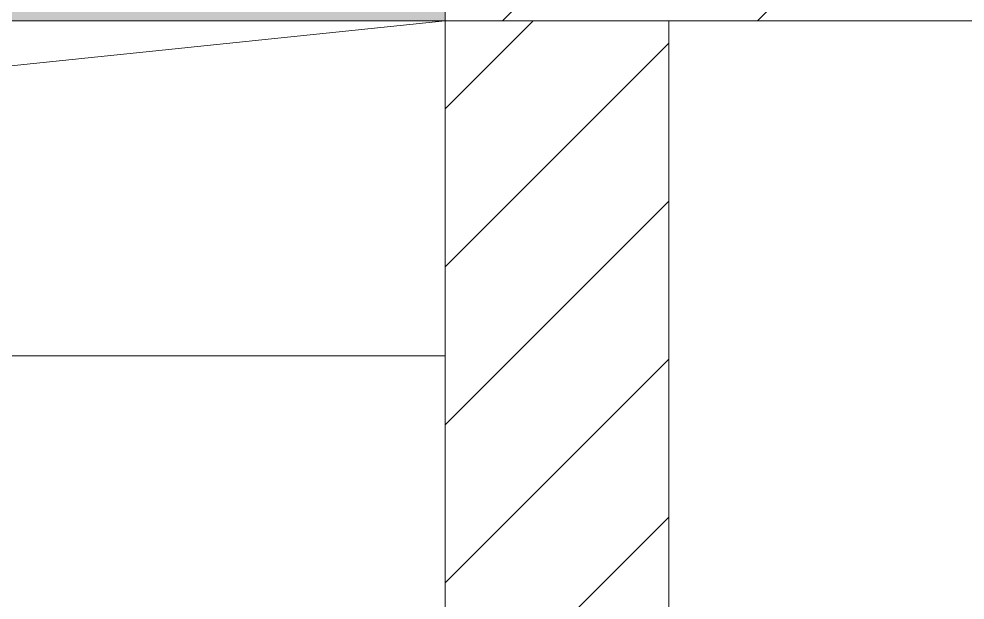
# Model space of a CAD drawing. Header units: millimetres. Extents: x -17017 to 628417, y -109036 to 199237.
# Drawn here: x 323030.1 to 323453.2, y -81291.7 to -81031.5 of the extents above; entities that cross this region are included whole.
import ezdxf

# ---------------------------------------------------------------- set-up
doc = ezdxf.new("R2010")
doc.units = ezdxf.units.MM
for name, color, linetype, lineweight in [('A-FLOR-____-OTLN', 7, 'Continuous', 9), ('A-GENM-____-OTLN', 7, 'Continuous', 9), ('A-GLAZ-____-OTLN', 7, 'Continuous', 9), ('A-WALL-____-MCUT-1', 7, 'Continuous', 9), ('A-WALL-____-PATT-1', 7, 'Continuous', 9), ('A-WALL-FNSH-MCUT-1', 7, 'Continuous', 9)]:
    doc.layers.add(name, color=color, linetype=linetype, lineweight=lineweight)
doc.layers.add('A-GLAZ-____-OTLN-1', color=7, linetype='Continuous', lineweight=9, true_color=0xc0c0c0)

# ---------------------------------------------------------------- blocks, each defined once
blk = doc.blocks.new('AR_Отверстие Ниша - Лючок-32404366-АР1_План отверстий 3 этажа в осях 1-64_А-ГГ')
at = {"layer": 'A-GLAZ-____-OTLN-1'}
blk.add_hatch(color=256, dxfattribs=at).paths.add_polyline_path([(-200, 125), (-200, -125), (200, -125), (200, 125)], flags=0)
at = {"layer": 'A-GLAZ-____-OTLN'}
for p, q in [((200, 125), (-200, 125)), ((-200, 125), (-200, -125)), ((200, -125), (200, 125)), ((-200, -125), (200, -125))]:
    blk.add_line(p, q, dxfattribs=at)
blk = doc.blocks.new('AR_Отверстие прямоугольное _в плите_ - AR_Отверстие прямоугольное _в плите_-30459225-АР1_План отверстий 3 этажа в осях 1-64_А-ГГ')
at = {"layer": 'A-GENM-____-OTLN'}
for p, q in [((-200, 75), (-200, -75)), ((-162.5, 37.5), (200, 75)), ((-200, -75), (-162.5, 37.5)), ((-200, -75), (200, -75))]:
    blk.add_line(p, q, dxfattribs=at)

msp = doc.modelspace()

# ---------------------------------------------------------------- hatches: boundary and pattern name
at = {"layer": 'A-WALL-____-PATT-1'}
h = msp.add_hatch(dxfattribs=at)
h.set_pattern_fill('FP_38', color=256, style=0, pattern_type=2)
h.set_pattern_definition([(45, (283770.7, -86863.46), (-114.04925, 114.04925), []), (45, (283884.76, -86863.46), (-114.04925, 114.04925), [201.612, -40.322, 3.353, -36.97])])
h.paths.add_polyline_path([(324420.71, -81032.41), (324420.71, -80782.41), (323220.71, -80782.41), (323220.71, -81032.41), (324408.71, -81032.41)], flags=0)
h.paths.add_polyline_path([(325120.71, -81032.41), (325120.71, -80782.41), (324820.71, -80782.41), (324820.71, -81032.41)], flags=0)
h.paths.add_polyline_path([(322820.71, -81032.41), (322820.71, -80782.41), (322620.71, -80782.41), (322620.71, -81032.41), (322641.24, -81032.41)], flags=0)
h = msp.add_hatch(dxfattribs=at)
h.set_pattern_fill('FP_5', color=256, style=0, pattern_type=2)
h.set_pattern_definition([(45, (283770.707, -86863.456), (-35.35534, 35.35534), [])])
h.paths.add_polyline_path([(323320.71, -81532.41), (323320.71, -81032.41), (323220.71, -81032.41), (323220.71, -81532.41)], flags=0)

# ---------------------------------------------------------------- linework, layer by layer
at = {"layer": 'A-FLOR-____-OTLN'}
msp.add_line((323220.71, -81182.41), (322820.71, -81182.41), dxfattribs=at)
at = {"layer": 'A-WALL-____-MCUT-1'}
msp.add_line((323220.71, -81032.41), (324420.71, -81032.41), dxfattribs=at)
at = {"layer": 'A-WALL-FNSH-MCUT-1'}
for p, q in [((323220.71, -81032.41), (323220.71, -81432.41)), ((323320.71, -81032.41), (323320.71, -81532.41))]:
    msp.add_line(p, q, dxfattribs=at)

# ---------------------------------------------------------------- block references
at = {"layer": 'A-GENM-____-OTLN'}
msp.add_blockref('AR_Отверстие прямоугольное _в плите_ - AR_Отверстие прямоугольное _в плите_-30459225-АР1_План отверстий 3 этажа в осях 1-64_А-ГГ', (323020.71, -81107.41), dxfattribs=at)
at = {"layer": 'A-GLAZ-____-OTLN', "rotation": 180}
msp.add_blockref('AR_Отверстие Ниша - Лючок-32404366-АР1_План отверстий 3 этажа в осях 1-64_А-ГГ', (323020.71, -80907.41), dxfattribs=at)

doc.saveas('drawing.dxf')
